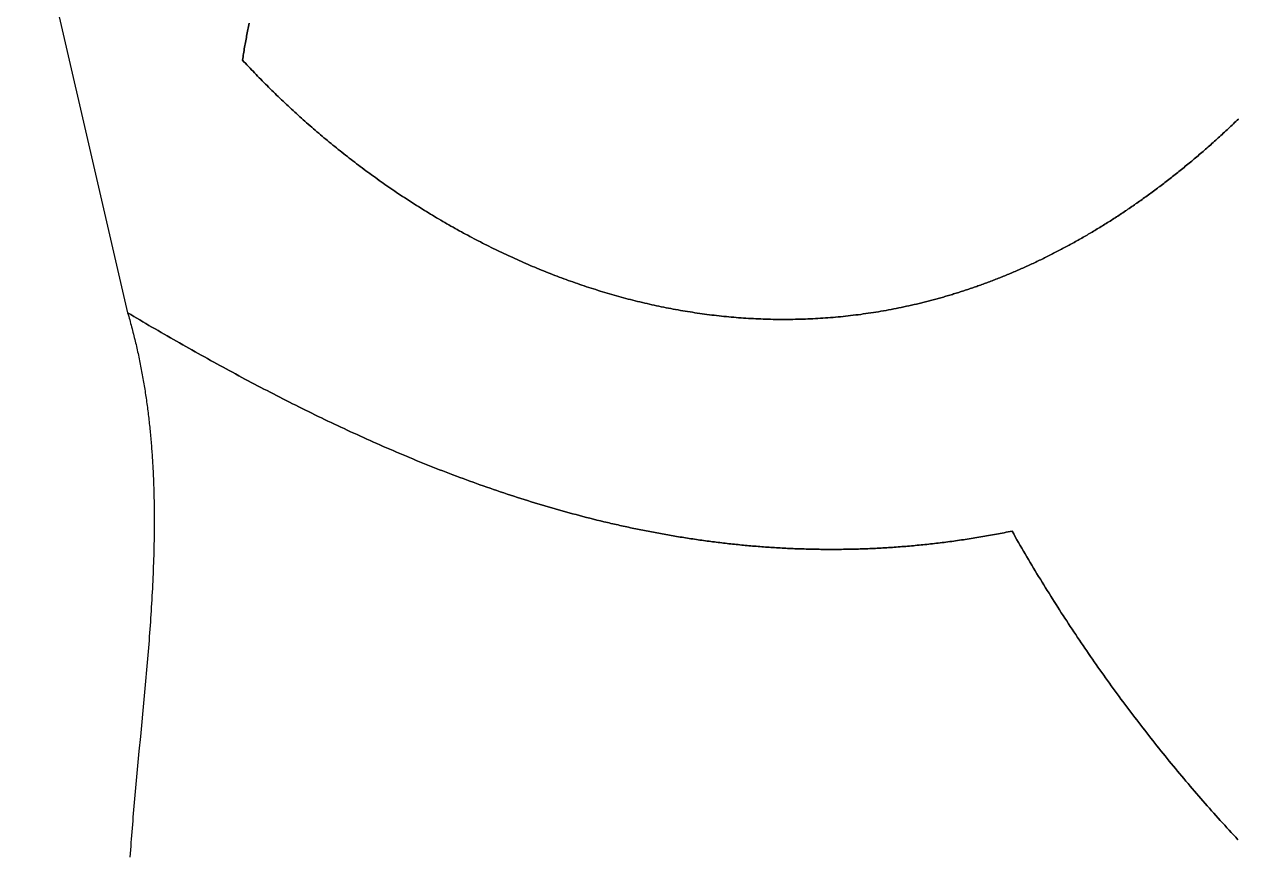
# Model space of a CAD drawing. Header units: millimetres. Extents: x 539514 to 908003, y -69769 to 203909.
# Drawn here: x 618784 to 649579, y -26686 to -5642 of the extents above; entities that cross this region are included whole.
import ezdxf

# ---------------------------------------------------------------- set-up
doc = ezdxf.new("R2010")
doc.units = ezdxf.units.MM
doc.layers.add('CLOSED_AREAS', color=7, linetype='Continuous')

msp = doc.modelspace()

# ---------------------------------------------------------------- linework, layer by layer
at = {"layer": 'CLOSED_AREAS'}
for points in [[(618784.122, -1595.283), (621407.482, -12963.175), (621484.415, -13008.586), (621561.424, -13053.951), (621638.51, -13099.268), (621715.673, -13144.535), (621792.912, -13189.752), (621870.228, -13234.915), (621947.62, -13280.025), (622025.09, -13325.078), (622102.637, -13370.073), (622180.261, -13415.009), (622257.962, -13459.884), (622335.74, -13504.697), (622413.596, -13549.445), (622491.53, -13594.126), (622569.541, -13638.741), (622647.63, -13683.286), (622725.796, -13727.759), (622804.041, -13772.161), (622882.363, -13816.488), (622960.764, -13860.739), (623039.242, -13904.912), (623117.799, -13949.006), (623196.435, -13993.019), (623275.148, -14036.95), (623353.941, -14080.796), (623432.812, -14124.556), (623511.761, -14168.229), (623590.79, -14211.813), (623669.897, -14255.305), (623749.083, -14298.705), (623828.349, -14342.011), (623907.693, -14385.221), (623987.117, -14428.334), (624066.621, -14471.347), (624146.203, -14514.26), (624225.866, -14557.07), (624305.608, -14599.775), (624385.429, -14642.375), (624465.331, -14684.868), (624545.312, -14727.251), (624625.374, -14769.524), (624705.515, -14811.684), (624785.737, -14853.731), (624866.039, -14895.661), (624946.421, -14937.474), (625026.884, -14979.168), (625107.428, -15020.741), (625188.052, -15062.192), (625268.757, -15103.518), (625349.543, -15144.72), (625430.409, -15185.793), (625511.357, -15226.738), (625592.386, -15267.552), (625673.496, -15308.233), (625754.687, -15348.781), (625835.96, -15389.193), (625917.314, -15429.468), (625998.75, -15469.604), (626080.268, -15509.599), (626161.867, -15549.452), (626243.548, -15589.16), (626325.311, -15628.724), (626407.157, -15668.14), (626489.084, -15707.407), (626571.093, -15746.523), (626653.185, -15785.488), (626735.36, -15824.298), (626817.616, -15862.953), (626899.956, -15901.451), (626982.378, -15939.79), (627064.883, -15977.968), (627147.471, -16015.984), (627230.141, -16053.836), (627312.895, -16091.523), (627395.732, -16129.043), (627478.652, -16166.394), (627561.656, -16203.574), (627644.743, -16240.583), (627727.913, -16277.417), (627811.168, -16314.076), (627894.505, -16350.558), (627977.927, -16386.861), (628061.433, -16422.984), (628145.022, -16458.925), (628228.696, -16494.682), (628312.454, -16530.254), (628396.296, -16565.638), (628480.222, -16600.834), (628564.233, -16635.84), (628648.329, -16670.653), (628732.509, -16705.273), (628816.773, -16739.698), (628901.123, -16773.925), (628985.558, -16807.954), (629070.077, -16841.783), (629154.682, -16875.41), (629239.372, -16908.833), (629324.147, -16942.05), (629409.007, -16975.061), (629493.953, -17007.863), (629578.985, -17040.455), (629664.102, -17072.835), (629749.305, -17105.002), (629834.594, -17136.953), (629919.968, -17168.688), (630005.429, -17200.203), (630090.976, -17231.499), (630176.609, -17262.573), (630262.328, -17293.423), (630348.134, -17324.048), (630434.026, -17354.447), (630520.005, -17384.616), (630606.071, -17414.556), (630692.223, -17444.264), (630778.462, -17473.738), (630864.788, -17502.978), (630951.201, -17531.98), (631037.701, -17560.744), (631124.289, -17589.268), (631210.963, -17617.55), (631297.726, -17645.589), (631384.575, -17673.383), (631471.512, -17700.93), (631558.537, -17728.229), (631645.65, -17755.277), (631732.851, -17782.074), (631820.139, -17808.618), (631907.516, -17834.906), (631994.981, -17860.938), (632082.534, -17886.712), (632170.175, -17912.225), (632257.905, -17937.477), (632345.723, -17962.466), (632433.63, -17987.19), (632521.626, -18011.647), (632609.71, -18035.836), (632697.883, -18059.754), (632786.146, -18083.402), (632874.497, -18106.776), (632962.937, -18129.875), (633051.467, -18152.697), (633140.086, -18175.242), (633228.795, -18197.506), (633317.593, -18219.489), (633406.481, -18241.189), (633495.458, -18262.604), (633539.98, -18273.204), (633584.525, -18283.732), (633629.093, -18294.188), (633673.682, -18304.572), (633718.295, -18314.884), (633762.93, -18325.123), (633807.587, -18335.289), (633852.267, -18345.382), (633896.969, -18355.401), (633941.694, -18365.347), (633986.442, -18375.22), (634031.212, -18385.018), (634076.005, -18394.743), (634120.82, -18404.393), (634165.658, -18413.969), (634210.519, -18423.469), (634255.402, -18432.895), (634300.308, -18442.246), (634345.236, -18451.521), (634390.187, -18460.721), (634435.161, -18469.845), (634480.158, -18478.893), (634525.177, -18487.865), (634570.219, -18496.761), (634615.284, -18505.58), (634660.371, -18514.322), (634705.482, -18522.987), (634750.615, -18531.575), (634795.77, -18540.085), (634840.949, -18548.518), (634886.15, -18556.873), (634931.374, -18565.15), (634976.621, -18573.348), (635021.891, -18581.468), (635067.184, -18589.51), (635112.5, -18597.472), (635157.838, -18605.356), (635203.199, -18613.16), (635248.583, -18620.885), (635293.99, -18628.53), (635339.42, -18636.095), (635384.873, -18643.58), (635430.349, -18650.985), (635475.848, -18658.309), (635521.37, -18665.552), (635566.915, -18672.714), (635612.482, -18679.796), (635658.073, -18686.796), (635703.687, -18693.714), (635749.323, -18700.55), (635794.983, -18707.305), (635840.666, -18713.977), (635886.372, -18720.567), (635932.101, -18727.074), (635977.853, -18733.499), (636023.628, -18739.84), (636069.426, -18746.099), (636115.248, -18752.274), (636161.092, -18758.365), (636206.96, -18764.372), (636252.85, -18770.295), (636298.764, -18776.134), (636344.701, -18781.889), (636390.661, -18787.559), (636436.645, -18793.144), (636482.652, -18798.643), (636528.681, -18804.058), (636574.734, -18809.387), (636620.811, -18814.63), (636666.91, -18819.788), (636713.033, -18824.859), (636759.179, -18829.844), (636805.349, -18834.742), (636851.541, -18839.554), (636897.757, -18844.278), (636943.997, -18848.916), (636990.259, -18853.466), (637036.545, -18857.928), (637082.855, -18862.303), (637129.187, -18866.59), (637175.543, -18870.788), (637221.923, -18874.898), (637268.326, -18878.92), (637314.752, -18882.853), (637361.202, -18886.696), (637407.675, -18890.451), (637454.171, -18894.116), (637500.691, -18897.691), (637547.235, -18901.176), (637593.802, -18904.572), (637640.392, -18907.877), (637687.006, -18911.091), (637733.644, -18914.215), (637780.305, -18917.248), (637826.989, -18920.19), (637873.698, -18923.041), (637920.429, -18925.8), (637967.185, -18928.467), (638013.963, -18931.042), (638060.766, -18933.526), (638107.592, -18935.917), (638154.442, -18938.215), (638201.315, -18940.42), (638248.212, -18942.533), (638295.132, -18944.552), (638342.077, -18946.479), (638389.045, -18948.311), (638436.036, -18950.05), (638483.052, -18951.694), (638530.091, -18953.245), (638577.153, -18954.701), (638624.24, -18956.062), (638671.35, -18957.329), (638718.484, -18958.5), (638765.642, -18959.576), (638812.823, -18960.557), (638860.029, -18961.442), (638907.258, -18962.231), (638954.511, -18962.925), (639001.788, -18963.522), (639049.088, -18964.022), (639096.413, -18964.426), (639143.761, -18964.732), (639191.134, -18964.942), (639238.53, -18965.054), (639285.95, -18965.069), (639333.394, -18964.986), (639380.861, -18964.805), (639428.353, -18964.526), (639475.869, -18964.149), (639523.409, -18963.673), (639570.972, -18963.098), (639618.56, -18962.425), (639666.171, -18961.652), (639713.807, -18960.779), (639761.467, -18959.807), (639809.15, -18958.736), (639856.858, -18957.564), (639904.59, -18956.292), (639952.346, -18954.92), (640000.125, -18953.447), (640047.929, -18951.873), (640095.757, -18950.198), (640143.61, -18948.422), (640191.486, -18946.544), (640239.386, -18944.565), (640287.311, -18942.484), (640335.259, -18940.3), (640383.232, -18938.015), (640431.229, -18935.627), (640479.25, -18933.136), (640527.296, -18930.542), (640575.365, -18927.845), (640623.459, -18925.045), (640671.577, -18922.141), (640719.72, -18919.134), (640767.886, -18916.022), (640816.077, -18912.807), (640864.292, -18909.487), (640912.532, -18906.062), (640960.795, -18902.533), (641009.083, -18898.899), (641057.396, -18895.159), (641105.732, -18891.314), (641154.093, -18887.364), (641202.479, -18883.308), (641250.888, -18879.145), (641299.323, -18874.877), (641347.781, -18870.502), (641396.264, -18866.02), (641444.771, -18861.431), (641493.303, -18856.736), (641541.859, -18851.933), (641590.44, -18847.022), (641639.045, -18842.004), (641687.675, -18836.879), (641736.329, -18831.644), (641785.007, -18826.302), (641833.711, -18820.851), (641882.438, -18815.292), (641931.19, -18809.623), (641979.967, -18803.846), (642028.768, -18797.959), (642077.594, -18791.962), (642126.445, -18785.856), (642175.319, -18779.64), (642224.219, -18773.313), (642273.143, -18766.876), (642322.092, -18760.329), (642371.066, -18753.671), (642420.064, -18746.902), (642469.086, -18740.021), (642518.134, -18733.03), (642567.206, -18725.926), (642616.303, -18718.711), (642665.424, -18711.384), (642714.571, -18703.944), (642763.742, -18696.392), (642812.937, -18688.728), (642862.158, -18680.95), (642911.403, -18673.059), (642960.673, -18665.056), (643009.968, -18656.938), (643059.287, -18648.707), (643108.632, -18640.362), (643158.001, -18631.903), (643207.395, -18623.33), (643256.814, -18614.642), (643306.258, -18605.839), (643355.726, -18596.922), (643405.22, -18587.889), (643454.738, -18578.741), (643504.282, -18569.478), (643553.85, -18560.098), (643603.443, -18550.603), (643653.061, -18540.991), (643702.704, -18531.264), (643752.372, -18521.419), (643802.065, -18511.458), (643851.783, -18501.379), (643892.914, -18573.949), (643934.189, -18646.433), (643975.608, -18718.833), (644017.171, -18791.147), (644058.877, -18863.375), (644100.727, -18935.517), (644142.719, -19007.572), (644184.855, -19079.541), (644227.133, -19151.423), (644269.553, -19223.217), (644312.115, -19294.923), (644354.82, -19366.542), (644397.666, -19438.072), (644440.653, -19509.513), (644483.782, -19580.865), (644527.052, -19652.127), (644570.463, -19723.3), (644614.014, -19794.382), (644657.706, -19865.374), (644701.538, -19936.276), (644745.51, -20007.086), (644789.621, -20077.805), (644833.872, -20148.432), (644878.262, -20218.966), (644922.792, -20289.409), (644967.46, -20359.758), (645012.266, -20430.015), (645057.212, -20500.178), (645102.295, -20570.247), (645147.516, -20640.222), (645192.875, -20710.103), (645238.371, -20779.889), (645284.005, -20849.579), (645329.776, -20919.175), (645375.683, -20988.674), (645421.727, -21058.078), (645467.908, -21127.385), (645514.224, -21196.595), (645560.677, -21265.708), (645607.265, -21334.723), (645653.989, -21403.641), (645700.848, -21472.461), (645747.842, -21541.182), (645794.971, -21609.805), (645842.234, -21678.328), (645889.632, -21746.752), (645937.164, -21815.076), (645984.83, -21883.3), (646032.63, -21951.424), (646080.563, -22019.446), (646128.63, -22087.368), (646176.829, -22155.188), (646225.162, -22222.907), (646273.627, -22290.523), (646322.224, -22358.037), (646370.953, -22425.448), (646419.815, -22492.756), (646468.808, -22559.96), (646517.932, -22627.061), (646567.188, -22694.058), (646616.575, -22760.95), (646666.093, -22827.737), (646715.741, -22894.42), (646765.52, -22960.996), (646815.429, -23027.468), (646865.468, -23093.832), (646915.637, -23160.091), (646965.935, -23226.243), (647016.362, -23292.287), (647066.918, -23358.224), (647117.604, -23424.054), (647168.417, -23489.775), (647219.36, -23555.388), (647270.43, -23620.892), (647321.628, -23686.287), (647372.954, -23751.573), (647424.408, -23816.748), (647475.989, -23881.814), (647527.697, -23946.769), (647579.531, -24011.614), (647631.493, -24076.347), (647683.58, -24140.969), (647735.794, -24205.479), (647788.134, -24269.877), (647840.599, -24334.162), (647893.19, -24398.335), (647945.907, -24462.395), (647998.748, -24526.341), (648051.714, -24590.173), (648104.805, -24653.892), (648158.02, -24717.496), (648211.359, -24780.985), (648264.823, -24844.359), (648318.41, -24907.617), (648372.12, -24970.76), (648425.954, -25033.787), (648479.911, -25096.697), (648533.99, -25159.49), (648588.193, -25222.167), (648642.517, -25284.726), (648696.964, -25347.167), (648751.533, -25409.49), (648806.223, -25471.695), (648861.035, -25533.78), (648915.969, -25595.747), (648971.023, -25657.594), (649026.198, -25719.322), (649081.494, -25780.929), (649136.91, -25842.416), (649192.446, -25903.783), (649248.103, -25965.028), (649303.879, -26026.151), (649359.774, -26087.153), (649415.789, -26148.033), (649471.923, -26208.791), (649528.176, -26269.425), (649584.547, -26329.937)], [(649596.586, -8046.175), (649564.661, -8076.862), (649532.727, -8107.444), (649500.785, -8137.921), (649468.835, -8168.293), (649436.877, -8198.56), (649404.911, -8228.723), (649372.937, -8258.781), (649340.955, -8288.735), (649308.965, -8318.585), (649276.967, -8348.331), (649244.962, -8377.972), (649212.949, -8407.51), (649180.928, -8436.944), (649148.899, -8466.274), (649116.863, -8495.5), (649084.819, -8524.623), (649052.768, -8553.642), (649020.709, -8582.559), (648988.643, -8611.371), (648956.57, -8640.081), (648924.49, -8668.688), (648892.402, -8697.192), (648860.307, -8725.594), (648828.205, -8753.892), (648796.096, -8782.088), (648763.98, -8810.182), (648731.857, -8838.173), (648699.727, -8866.062), (648667.591, -8893.849), (648635.447, -8921.534), (648603.297, -8949.117), (648571.14, -8976.598), (648538.977, -9003.977), (648506.807, -9031.255), (648474.63, -9058.431), (648442.447, -9085.506), (648410.257, -9112.48), (648378.062, -9139.352), (648345.859, -9166.124), (648313.651, -9192.794), (648281.436, -9219.364), (648249.216, -9245.833), (648216.989, -9272.201), (648184.756, -9298.469), (648152.517, -9324.636), (648120.272, -9350.703), (648088.022, -9376.67), (648055.765, -9402.536), (648023.503, -9428.303), (647991.235, -9453.97), (647958.961, -9479.537), (647926.682, -9505.004), (647894.397, -9530.372), (647862.106, -9555.64), (647829.811, -9580.809), (647797.509, -9605.879), (647765.203, -9630.849), (647732.891, -9655.721), (647700.573, -9680.493), (647668.251, -9705.167), (647635.924, -9729.742), (647603.591, -9754.219), (647571.253, -9778.597), (647538.911, -9802.876), (647506.563, -9827.057), (647474.21, -9851.14), (647441.853, -9875.125), (647409.491, -9899.012), (647377.124, -9922.801), (647344.753, -9946.493), (647312.377, -9970.087), (647279.996, -9993.583), (647247.611, -10016.982), (647215.221, -10040.283), (647182.827, -10063.487), (647150.429, -10086.594), (647118.026, -10109.604), (647085.619, -10132.517), (647053.208, -10155.334), (647020.793, -10178.053), (646988.373, -10200.677), (646955.95, -10223.203), (646923.523, -10245.633), (646891.091, -10267.967), (646858.656, -10290.205), (646826.217, -10312.347), (646793.774, -10334.393), (646761.328, -10356.343), (646728.877, -10378.197), (646696.424, -10399.956), (646663.966, -10421.619), (646631.505, -10443.187), (646599.041, -10464.659), (646566.573, -10486.036), (646534.102, -10507.318), (646501.628, -10528.505), (646469.15, -10549.598), (646436.669, -10570.595), (646404.185, -10591.498), (646371.698, -10612.306), (646339.208, -10633.02), (646306.715, -10653.64), (646274.219, -10674.165), (646241.72, -10694.596), (646209.219, -10714.933), (646176.714, -10735.176), (646144.207, -10755.325), (646111.697, -10775.381), (646079.185, -10795.343), (646046.67, -10815.212), (646014.152, -10834.987), (645981.632, -10854.669), (645949.11, -10874.257), (645916.585, -10893.753), (645884.058, -10913.156), (645851.529, -10932.466), (645818.998, -10951.683), (645786.464, -10970.807), (645753.928, -10989.839), (645721.391, -11008.779), (645688.851, -11027.626), (645656.309, -11046.381), (645623.766, -11065.044), (645591.221, -11083.615), (645558.674, -11102.094), (645526.125, -11120.481), (645493.575, -11138.776), (645461.022, -11156.98), (645428.469, -11175.093), (645395.914, -11193.114), (645363.357, -11211.044), (645330.799, -11228.883), (645298.24, -11246.63), (645265.68, -11264.287), (645233.118, -11281.853), (645200.555, -11299.328), (645167.991, -11316.713), (645135.425, -11334.007), (645102.859, -11351.211), (645070.292, -11368.324), (645037.724, -11385.347), (645005.155, -11402.281), (644972.585, -11419.124), (644940.015, -11435.877), (644907.443, -11452.541), (644874.871, -11469.115), (644842.299, -11485.599), (644809.726, -11501.994), (644777.152, -11518.3), (644744.578, -11534.516), (644712.004, -11550.643), (644679.429, -11566.682), (644646.854, -11582.631), (644614.279, -11598.491), (644581.703, -11614.263), (644549.128, -11629.947), (644516.552, -11645.541), (644483.976, -11661.048), (644451.401, -11676.466), (644418.825, -11691.796), (644386.25, -11707.038), (644353.674, -11722.192), (644321.099, -11737.258), (644288.524, -11752.237), (644255.95, -11767.127), (644223.376, -11781.931), (644190.803, -11796.647), (644158.23, -11811.275), (644125.657, -11825.817), (644093.085, -11840.271), (644060.514, -11854.638), (644027.944, -11868.919), (643995.374, -11883.112), (643962.805, -11897.219), (643930.237, -11911.24), (643897.67, -11925.174), (643865.104, -11939.021), (643832.539, -11952.783), (643799.975, -11966.458), (643767.412, -11980.047), (643734.85, -11993.551), (643702.29, -12006.968), (643669.731, -12020.3), (643637.173, -12033.546), (643604.617, -12046.707), (643572.062, -12059.782), (643539.508, -12072.772), (643506.956, -12085.677), (643474.406, -12098.497), (643441.858, -12111.232), (643409.311, -12123.882), (643376.766, -12136.447), (643344.222, -12148.928), (643311.681, -12161.324), (643279.142, -12173.635), (643246.604, -12185.863), (643214.069, -12198.006), (643181.535, -12210.065), (643149.004, -12222.04), (643116.475, -12233.931), (643083.949, -12245.739), (643051.424, -12257.462), (643018.902, -12269.102), (642986.382, -12280.659), (642953.865, -12292.132), (642921.35, -12303.522), (642888.838, -12314.829), (642856.329, -12326.053), (642823.822, -12337.194), (642791.318, -12348.252), (642758.816, -12359.227), (642726.318, -12370.12), (642693.822, -12380.93), (642661.329, -12391.658), (642628.84, -12402.304), (642596.353, -12412.867), (642563.869, -12423.349), (642531.389, -12433.748), (642498.912, -12444.065), (642466.438, -12454.301), (642433.967, -12464.455), (642401.5, -12474.528), (642369.036, -12484.519), (642336.575, -12494.429), (642304.118, -12504.257), (642271.665, -12514.004), (642239.215, -12523.671), (642206.769, -12533.256), (642174.327, -12542.761), (642141.888, -12552.185), (642109.453, -12561.528), (642077.022, -12570.791), (642044.596, -12579.974), (642012.173, -12589.076), (641979.754, -12598.098), (641947.339, -12607.04), (641914.928, -12615.902), (641882.522, -12624.685), (641850.12, -12633.387), (641817.722, -12642.01), (641785.328, -12650.554), (641752.939, -12659.018), (641720.554, -12667.402), (641688.174, -12675.708), (641655.799, -12683.934), (641623.428, -12692.082), (641591.061, -12700.15), (641558.7, -12708.14), (641526.343, -12716.051), (641493.991, -12723.884), (641461.644, -12731.638), (641429.302, -12739.314), (641364.633, -12754.43), (641299.984, -12769.235), (641235.356, -12783.729), (641170.749, -12797.912), (641106.164, -12811.785), (641041.601, -12825.35), (640977.061, -12838.607), (640912.544, -12851.558), (640848.049, -12864.202), (640783.579, -12876.54), (640719.133, -12888.574), (640654.711, -12900.305), (640590.315, -12911.733), (640525.944, -12922.859), (640461.599, -12933.684), (640397.28, -12944.209), (640332.988, -12954.435), (640268.723, -12964.362), (640204.485, -12973.992), (640140.276, -12983.324), (640076.095, -12992.361), (640011.943, -13001.103), (639947.82, -13009.551), (639883.727, -13017.705), (639819.664, -13025.567), (639755.631, -13033.138), (639691.63, -13040.417), (639627.66, -13047.407), (639563.721, -13054.107), (639499.815, -13060.52), (639435.942, -13066.645), (639372.101, -13072.483), (639308.294, -13078.036), (639244.521, -13083.304), (639180.783, -13088.288), (639117.079, -13092.989), (639053.41, -13097.408), (638989.777, -13101.545), (638926.18, -13105.402), (638862.619, -13108.979), (638799.096, -13112.277), (638735.609, -13115.298), (638672.161, -13118.041), (638608.75, -13120.508), (638545.378, -13122.699), (638482.045, -13124.616), (638418.751, -13126.259), (638355.497, -13127.63), (638292.284, -13128.728), (638229.111, -13129.556), (638165.979, -13130.113), (638102.889, -13130.4), (638039.841, -13130.419), (637976.835, -13130.17), (637913.872, -13129.655), (637850.952, -13128.873), (637788.075, -13127.826), (637725.243, -13126.515), (637662.455, -13124.94), (637599.712, -13123.103), (637537.015, -13121.004), (637474.363, -13118.644), (637411.757, -13116.024), (637349.198, -13113.145), (637286.686, -13110.007), (637224.222, -13106.612), (637161.805, -13102.96), (637099.437, -13099.053), (637037.117, -13094.89), (636974.846, -13090.474), (636912.625, -13085.804), (636850.454, -13080.882), (636788.333, -13075.709), (636726.263, -13070.284), (636664.245, -13064.61), (636602.278, -13058.687), (636540.363, -13052.516), (636478.5, -13046.097), (636416.691, -13039.433), (636354.935, -13032.522), (636293.232, -13025.367), (636231.584, -13017.968), (636169.991, -13010.326), (636108.452, -13002.442), (636046.969, -12994.317), (635985.542, -12985.951), (635924.171, -12977.346), (635862.857, -12968.502), (635801.6, -12959.42), (635740.401, -12950.101), (635679.259, -12940.546), (635618.176, -12930.755), (635557.152, -12920.73), (635496.187, -12910.472), (635435.282, -12899.981), (635374.437, -12889.257), (635313.652, -12878.303), (635252.929, -12867.119), (635192.267, -12855.705), (635131.666, -12844.063), (635071.128, -12832.193), (635010.653, -12820.096), (634950.24, -12807.774), (634889.891, -12795.226), (634829.606, -12782.454), (634769.385, -12769.459), (634709.229, -12756.242), (634649.138, -12742.802), (634589.113, -12729.142), (634529.154, -12715.262), (634469.261, -12701.163), (634409.436, -12686.845), (634349.677, -12672.31), (634289.986, -12657.559), (634230.363, -12642.592), (634170.809, -12627.41), (634111.324, -12612.014), (634051.908, -12596.405), (633992.562, -12580.584), (633933.287, -12564.551), (633874.082, -12548.308), (633814.948, -12531.855), (633755.885, -12515.193), (633696.895, -12498.323), (633637.977, -12481.246), (633579.132, -12463.962), (633520.359, -12446.474), (633461.661, -12428.78), (633403.036, -12410.883), (633344.487, -12392.783), (633286.011, -12374.481), (633227.612, -12355.978), (633169.288, -12337.274), (633111.04, -12318.371), (633052.869, -12299.27), (632994.774, -12279.97), (632936.758, -12260.474), (632878.819, -12240.782), (632820.958, -12220.894), (632763.176, -12200.812), (632705.473, -12180.537), (632647.85, -12160.069), (632590.307, -12139.409), (632532.844, -12118.558), (632475.461, -12097.517), (632418.161, -12076.287), (632360.941, -12054.868), (632303.804, -12033.262), (632246.749, -12011.469), (632189.778, -11989.491), (632132.889, -11967.327), (632076.085, -11944.98), (632019.364, -11922.449), (631962.728, -11899.735), (631906.178, -11876.84), (631849.712, -11853.765), (631793.333, -11830.509), (631737.04, -11807.075), (631680.833, -11783.462), (631624.714, -11759.672), (631568.682, -11735.706), (631512.739, -11711.564), (631456.883, -11687.248), (631401.117, -11662.757), (631345.44, -11638.094), (631289.852, -11613.258), (631234.355, -11588.251), (631178.948, -11563.073), (631123.632, -11537.726), (631068.408, -11512.21), (631013.275, -11486.527), (630958.234, -11460.676), (630903.286, -11434.659), (630848.432, -11408.476), (630793.67, -11382.13), (630739.003, -11355.619), (630684.43, -11328.946), (630629.951, -11302.111), (630575.568, -11275.114), (630521.281, -11247.958), (630467.089, -11220.642), (630412.994, -11193.168), (630358.996, -11165.536), (630305.095, -11137.747), (630251.292, -11109.802), (630197.587, -11081.702), (630143.98, -11053.448), (630090.472, -11025.04), (630037.064, -10996.48), (629983.756, -10967.768), (629930.548, -10938.906), (629877.44, -10909.893), (629824.434, -10880.731), (629771.529, -10851.421), (629718.726, -10821.963), (629666.026, -10792.359), (629613.428, -10762.61), (629560.934, -10732.715), (629508.543, -10702.676), (629456.256, -10672.494), (629404.073, -10642.17), (629351.996, -10611.705), (629300.024, -10581.098), (629248.157, -10550.353), (629196.397, -10519.468), (629144.743, -10488.445), (629093.197, -10457.285), (629041.757, -10425.988), (628990.426, -10394.556), (628939.203, -10362.99), (628888.088, -10331.29), (628837.083, -10299.456), (628786.187, -10267.491), (628735.401, -10235.395), (628684.726, -10203.168), (628634.161, -10170.811), (628583.708, -10138.326), (628533.366, -10105.714), (628483.136, -10072.974), (628433.019, -10040.108), (628383.015, -10007.117), (628333.124, -9974.001), (628283.347, -9940.762), (628233.684, -9907.401), (628184.135, -9873.917), (628134.702, -9840.312), (628085.384, -9806.588), (628036.182, -9772.744), (627987.097, -9738.782), (627938.128, -9704.702), (627889.276, -9670.505), (627840.541, -9636.193), (627791.925, -9601.765), (627743.427, -9567.223), (627695.048, -9532.569), (627646.789, -9497.801), (627598.648, -9462.922), (627550.628, -9427.933), (627502.729, -9392.833), (627454.951, -9357.624), (627407.293, -9322.308), (627359.758, -9286.883), (627312.345, -9251.353), (627265.054, -9215.717), (627217.887, -9179.976), (627170.843, -9144.131), (627123.923, -9108.183), (627077.127, -9072.133), (627030.456, -9035.981), (626983.91, -8999.729), (626937.49, -8963.378), (626891.196, -8926.927), (626845.028, -8890.379), (626798.987, -8853.733), (626753.074, -8816.992), (626707.288, -8780.155), (626661.63, -8743.223), (626616.101, -8706.198), (626570.701, -8669.08), (626525.43, -8631.87), (626480.289, -8594.568), (626435.278, -8557.177), (626390.398, -8519.696), (626345.649, -8482.127), (626301.031, -8444.47), (626256.546, -8406.726), (626212.193, -8368.896), (626167.972, -8330.981), (626123.885, -8292.981), (626079.931, -8254.899), (626036.112, -8216.733), (625992.427, -8178.486), (625948.876, -8140.158), (625905.461, -8101.75), (625862.182, -8063.263), (625819.039, -8024.698), (625776.033, -7986.055), (625733.163, -7947.335), (625690.431, -7908.54), (625647.837, -7869.67), (625605.381, -7830.725), (625563.064, -7791.708), (625520.886, -7752.618), (625478.847, -7713.457), (625436.949, -7674.225), (625395.19, -7634.923), (625353.573, -7595.553), (625312.097, -7556.114), (625270.762, -7516.608), (625229.57, -7477.036), (625188.52, -7437.398), (625147.613, -7397.696), (625106.849, -7357.929), (625066.229, -7318.1), (625025.753, -7278.209), (624985.422, -7238.256), (624945.236, -7198.243), (624905.195, -7158.171), (624865.301, -7118.039), (624825.552, -7077.85), (624785.95, -7037.604), (624746.496, -6997.302), (624707.188, -6956.945), (624668.029, -6916.533), (624629.019, -6876.067), (624590.157, -6835.549), (624551.444, -6794.979), (624512.881, -6754.358), (624474.468, -6713.687), (624436.206, -6672.967), (624398.095, -6632.198), (624360.135, -6591.381), (624322.326, -6550.518), (624328.657, -6509.789), (624335.09, -6469.064), (624341.625, -6428.341), (624348.263, -6387.622), (624355.003, -6346.906), (624361.845, -6306.193), (624368.789, -6265.485), (624375.834, -6224.78), (624382.981, -6184.079), (624390.229, -6143.382), (624397.579, -6102.69), (624405.029, -6062.002), (624412.581, -6021.319), (624420.233, -5980.64), (624427.986, -5939.967), (624435.839, -5899.298), (624443.793, -5858.635), (624451.846, -5817.978), (624459.999, -5777.326), (624468.253, -5736.68), (624476.605, -5696.039), (624485.058, -5655.405), (624493.609, -5614.777)], [(624493.609, -5614.777), (624485.058, -5655.405), (624476.605, -5696.039), (624468.253, -5736.68), (624459.999, -5777.326), (624451.846, -5817.978), (624443.793, -5858.635), (624435.839, -5899.298), (624427.986, -5939.967), (624420.233, -5980.64), (624412.581, -6021.319), (624405.029, -6062.002), (624397.579, -6102.69), (624390.229, -6143.382), (624382.981, -6184.079), (624375.834, -6224.78), (624368.789, -6265.485), (624361.845, -6306.193), (624355.003, -6346.906), (624348.263, -6387.622), (624341.625, -6428.341), (624335.09, -6469.064), (624328.657, -6509.789), (624322.326, -6550.518), (624360.135, -6591.381), (624398.095, -6632.198), (624436.206, -6672.967), (624474.468, -6713.687), (624512.881, -6754.358), (624551.444, -6794.979), (624590.157, -6835.549), (624629.019, -6876.067), (624668.029, -6916.533), (624707.188, -6956.945), (624746.496, -6997.302), (624785.95, -7037.604), (624825.552, -7077.85), (624865.301, -7118.039), (624905.195, -7158.171), (624945.236, -7198.243), (624985.422, -7238.256), (625025.753, -7278.209), (625066.229, -7318.1), (625106.849, -7357.929), (625147.613, -7397.696), (625188.52, -7437.398), (625229.57, -7477.036), (625270.762, -7516.608), (625312.097, -7556.114), (625353.573, -7595.553), (625395.19, -7634.923), (625436.949, -7674.225), (625478.847, -7713.457), (625520.886, -7752.618), (625563.064, -7791.708), (625605.381, -7830.725), (625647.837, -7869.67), (625690.431, -7908.54), (625733.163, -7947.335), (625776.033, -7986.055), (625819.039, -8024.698), (625862.182, -8063.263), (625905.461, -8101.75), (625948.876, -8140.158), (625992.427, -8178.486), (626036.112, -8216.733), (626079.931, -8254.899), (626123.885, -8292.981), (626167.972, -8330.981), (626212.193, -8368.896), (626256.546, -8406.726), (626301.031, -8444.47), (626345.649, -8482.127), (626390.398, -8519.696), (626435.278, -8557.177), (626480.289, -8594.568), (626525.43, -8631.87), (626570.701, -8669.08), (626616.101, -8706.198), (626661.63, -8743.223), (626707.288, -8780.155), (626753.074, -8816.992), (626798.987, -8853.733), (626845.028, -8890.379), (626891.196, -8926.927), (626937.49, -8963.378), (626983.91, -8999.729), (627030.456, -9035.981), (627077.127, -9072.133), (627123.923, -9108.183), (627170.843, -9144.131), (627217.887, -9179.976), (627265.054, -9215.717), (627312.345, -9251.353), (627359.758, -9286.883), (627407.293, -9322.308), (627454.951, -9357.624), (627502.729, -9392.833), (627550.628, -9427.933), (627598.648, -9462.922), (627646.789, -9497.801), (627695.048, -9532.569), (627743.427, -9567.223), (627791.925, -9601.765), (627840.541, -9636.193), (627889.276, -9670.505), (627938.128, -9704.702), (627987.097, -9738.782), (628036.182, -9772.744), (628085.384, -9806.588), (628134.702, -9840.312), (628184.135, -9873.917), (628233.684, -9907.401), (628283.347, -9940.762), (628333.124, -9974.001), (628383.015, -10007.117), (628433.019, -10040.108), (628483.136, -10072.974), (628533.366, -10105.714), (628583.708, -10138.326), (628634.161, -10170.811), (628684.726, -10203.168), (628735.401, -10235.395), (628786.187, -10267.491), (628837.083, -10299.456), (628888.088, -10331.29), (628939.203, -10362.99), (628990.426, -10394.556), (629041.757, -10425.988), (629093.197, -10457.285), (629144.743, -10488.445), (629196.397, -10519.468), (629248.157, -10550.353), (629300.024, -10581.098), (629351.996, -10611.705), (629404.073, -10642.17), (629456.256, -10672.494), (629508.543, -10702.676), (629560.934, -10732.715), (629613.428, -10762.61), (629666.026, -10792.359), (629718.726, -10821.963), (629771.529, -10851.421), (629824.434, -10880.731), (629877.44, -10909.893), (629930.548, -10938.906), (629983.756, -10967.768), (630037.064, -10996.48), (630090.472, -11025.04), (630143.98, -11053.448), (630197.587, -11081.702), (630251.292, -11109.802), (630305.095, -11137.747), (630358.996, -11165.536), (630412.994, -11193.168), (630467.089, -11220.642), (630521.281, -11247.958), (630575.568, -11275.114), (630629.951, -11302.111), (630684.43, -11328.946), (630739.003, -11355.619), (630793.67, -11382.13), (630848.432, -11408.476), (630903.286, -11434.659), (630958.234, -11460.676), (631013.275, -11486.527), (631068.408, -11512.21), (631123.632, -11537.726), (631178.948, -11563.073), (631234.355, -11588.251), (631289.852, -11613.258), (631345.44, -11638.094), (631401.117, -11662.757), (631456.883, -11687.248), (631512.739, -11711.564), (631568.682, -11735.706), (631624.714, -11759.672), (631680.833, -11783.462), (631737.04, -11807.075), (631793.333, -11830.509), (631849.712, -11853.765), (631906.178, -11876.84), (631962.728, -11899.735), (632019.364, -11922.449), (632076.085, -11944.98), (632132.889, -11967.327), (632189.778, -11989.491), (632246.749, -12011.469), (632303.804, -12033.262), (632360.941, -12054.868), (632418.161, -12076.287), (632475.461, -12097.517), (632532.844, -12118.558), (632590.307, -12139.409), (632647.85, -12160.069), (632705.473, -12180.537), (632763.176, -12200.812), (632820.958, -12220.894), (632878.819, -12240.782), (632936.758, -12260.474), (632994.774, -12279.97), (633052.869, -12299.27), (633111.04, -12318.371), (633169.288, -12337.274), (633227.612, -12355.978), (633286.011, -12374.481), (633344.487, -12392.783), (633403.036, -12410.883), (633461.661, -12428.78), (633520.359, -12446.474), (633579.132, -12463.962), (633637.977, -12481.246), (633696.895, -12498.323), (633755.885, -12515.193), (633814.948, -12531.855), (633874.082, -12548.308), (633933.287, -12564.551), (633992.562, -12580.584), (634051.908, -12596.405), (634111.324, -12612.014), (634170.809, -12627.41), (634230.363, -12642.592), (634289.986, -12657.559), (634349.677, -12672.31), (634409.436, -12686.845), (634469.261, -12701.163), (634529.154, -12715.262), (634589.113, -12729.142), (634649.138, -12742.802), (634709.229, -12756.242), (634769.385, -12769.459), (634829.606, -12782.454), (634889.891, -12795.226), (634950.24, -12807.774), (635010.653, -12820.096), (635071.128, -12832.193), (635131.666, -12844.063), (635192.267, -12855.705), (635252.929, -12867.119), (635313.652, -12878.303), (635374.437, -12889.257), (635435.282, -12899.981), (635496.187, -12910.472), (635557.152, -12920.73), (635618.176, -12930.755), (635679.259, -12940.546), (635740.401, -12950.101), (635801.6, -12959.42), (635862.857, -12968.502), (635924.171, -12977.346), (635985.542, -12985.951), (636046.969, -12994.317), (636108.452, -13002.442), (636169.991, -13010.326), (636231.584, -13017.968), (636293.232, -13025.367), (636354.935, -13032.522), (636416.691, -13039.433), (636478.5, -13046.097), (636540.363, -13052.516), (636602.278, -13058.687), (636664.245, -13064.61), (636726.263, -13070.284), (636788.333, -13075.709), (636850.454, -13080.882), (636912.625, -13085.804), (636974.846, -13090.474), (637037.117, -13094.89), (637099.437, -13099.053), (637161.805, -13102.96), (637224.222, -13106.612), (637286.686, -13110.007), (637349.198, -13113.145), (637411.757, -13116.024), (637474.363, -13118.644), (637537.015, -13121.004), (637599.712, -13123.103), (637662.455, -13124.94), (637725.243, -13126.515), (637788.075, -13127.826), (637850.952, -13128.873), (637913.872, -13129.655), (637976.835, -13130.17), (638039.841, -13130.419), (638102.889, -13130.4), (638165.979, -13130.113), (638229.111, -13129.556), (638292.284, -13128.728), (638355.497, -13127.63), (638418.751, -13126.259), (638482.045, -13124.616), (638545.378, -13122.699), (638608.75, -13120.508), (638672.161, -13118.041), (638735.609, -13115.298), (638799.096, -13112.277), (638862.619, -13108.979), (638926.18, -13105.402), (638989.777, -13101.545), (639053.41, -13097.408), (639117.079, -13092.989), (639180.783, -13088.288), (639244.521, -13083.304), (639308.294, -13078.036), (639372.101, -13072.483), (639435.942, -13066.645), (639499.815, -13060.52), (639563.721, -13054.107), (639627.66, -13047.407), (639691.63, -13040.417), (639755.631, -13033.138), (639819.664, -13025.567), (639883.727, -13017.705), (639947.82, -13009.551), (640011.943, -13001.103), (640076.095, -12992.361), (640140.276, -12983.324), (640204.485, -12973.992), (640268.723, -12964.362), (640332.988, -12954.435), (640397.28, -12944.209), (640461.599, -12933.684), (640525.944, -12922.859), (640590.315, -12911.733), (640654.711, -12900.305), (640719.133, -12888.574), (640783.579, -12876.54), (640848.049, -12864.202), (640912.544, -12851.558), (640977.061, -12838.607), (641041.601, -12825.35), (641106.164, -12811.785), (641170.749, -12797.912), (641235.356, -12783.729), (641299.984, -12769.235), (641364.633, -12754.43), (641429.302, -12739.314), (641461.644, -12731.638), (641493.991, -12723.884), (641526.343, -12716.051), (641558.7, -12708.14), (641591.061, -12700.15), (641623.428, -12692.082), (641655.799, -12683.934), (641688.174, -12675.708), (641720.554, -12667.402), (641752.939, -12659.018), (641785.328, -12650.554), (641817.722, -12642.01), (641850.12, -12633.387), (641882.522, -12624.685), (641914.928, -12615.902), (641947.339, -12607.04), (641979.754, -12598.098), (642012.173, -12589.076), (642044.596, -12579.974), (642077.022, -12570.791), (642109.453, -12561.528), (642141.888, -12552.185), (642174.327, -12542.761), (642206.769, -12533.256), (642239.215, -12523.671), (642271.665, -12514.004), (642304.118, -12504.257), (642336.575, -12494.429), (642369.036, -12484.519), (642401.5, -12474.528), (642433.967, -12464.455), (642466.438, -12454.301), (642498.912, -12444.065), (642531.389, -12433.748), (642563.869, -12423.349), (642596.353, -12412.867), (642628.84, -12402.304), (642661.329, -12391.658), (642693.822, -12380.93), (642726.318, -12370.12), (642758.816, -12359.227), (642791.318, -12348.252), (642823.822, -12337.194), (642856.329, -12326.053), (642888.838, -12314.829), (642921.35, -12303.522), (642953.865, -12292.132), (642986.382, -12280.659), (643018.902, -12269.102), (643051.424, -12257.462), (643083.949, -12245.739), (643116.475, -12233.931), (643149.004, -12222.04), (643181.535, -12210.065), (643214.069, -12198.006), (643246.604, -12185.863), (643279.142, -12173.635), (643311.681, -12161.324), (643344.222, -12148.928), (643376.766, -12136.447), (643409.311, -12123.882), (643441.858, -12111.232), (643474.406, -12098.497), (643506.956, -12085.677), (643539.508, -12072.772), (643572.062, -12059.782), (643604.617, -12046.707), (643637.173, -12033.546), (643669.731, -12020.3), (643702.29, -12006.968), (643734.85, -11993.551), (643767.412, -11980.047), (643799.975, -11966.458), (643832.539, -11952.783), (643865.104, -11939.021), (643897.67, -11925.174), (643930.237, -11911.24), (643962.805, -11897.219), (643995.374, -11883.112), (644027.944, -11868.919), (644060.514, -11854.638), (644093.085, -11840.271), (644125.657, -11825.817), (644158.23, -11811.275), (644190.803, -11796.647), (644223.376, -11781.931), (644255.95, -11767.127), (644288.524, -11752.237), (644321.099, -11737.258), (644353.674, -11722.192), (644386.25, -11707.038), (644418.825, -11691.796), (644451.401, -11676.466), (644483.976, -11661.048), (644516.552, -11645.541), (644549.128, -11629.947), (644581.703, -11614.263), (644614.279, -11598.491), (644646.854, -11582.631), (644679.429, -11566.682), (644712.004, -11550.643), (644744.578, -11534.516), (644777.152, -11518.3), (644809.726, -11501.994), (644842.299, -11485.599), (644874.871, -11469.115), (644907.443, -11452.541), (644940.015, -11435.877), (644972.585, -11419.124), (645005.155, -11402.281), (645037.724, -11385.347), (645070.292, -11368.324), (645102.859, -11351.211), (645135.425, -11334.007), (645167.991, -11316.713), (645200.555, -11299.328), (645233.118, -11281.853), (645265.68, -11264.287), (645298.24, -11246.63), (645330.799, -11228.883), (645363.357, -11211.044), (645395.914, -11193.114), (645428.469, -11175.093), (645461.022, -11156.98), (645493.575, -11138.776), (645526.125, -11120.481), (645558.674, -11102.094), (645591.221, -11083.615), (645623.766, -11065.044), (645656.309, -11046.381), (645688.851, -11027.626), (645721.391, -11008.779), (645753.928, -10989.839), (645786.464, -10970.807), (645818.998, -10951.683), (645851.529, -10932.466), (645884.058, -10913.156), (645916.585, -10893.753), (645949.11, -10874.257), (645981.632, -10854.669), (646014.152, -10834.987), (646046.67, -10815.212), (646079.185, -10795.343), (646111.697, -10775.381), (646144.207, -10755.325), (646176.714, -10735.176), (646209.219, -10714.933), (646241.72, -10694.596), (646274.219, -10674.165), (646306.715, -10653.64), (646339.208, -10633.02), (646371.698, -10612.306), (646404.185, -10591.498), (646436.669, -10570.595), (646469.15, -10549.598), (646501.628, -10528.505), (646534.102, -10507.318), (646566.573, -10486.036), (646599.041, -10464.659), (646631.505, -10443.187), (646663.966, -10421.619), (646696.424, -10399.956), (646728.877, -10378.197), (646761.328, -10356.343), (646793.774, -10334.393), (646826.217, -10312.347), (646858.656, -10290.205), (646891.091, -10267.967), (646923.523, -10245.633), (646955.95, -10223.203), (646988.373, -10200.677), (647020.793, -10178.053), (647053.208, -10155.334), (647085.619, -10132.517), (647118.026, -10109.604), (647150.429, -10086.594), (647182.827, -10063.487), (647215.221, -10040.283), (647247.611, -10016.982), (647279.996, -9993.583), (647312.377, -9970.087), (647344.753, -9946.493), (647377.124, -9922.801), (647409.491, -9899.012), (647441.853, -9875.125), (647474.21, -9851.14), (647506.563, -9827.057), (647538.911, -9802.876), (647571.253, -9778.597), (647603.591, -9754.219), (647635.924, -9729.742), (647668.251, -9705.167), (647700.573, -9680.493), (647732.891, -9655.721), (647765.203, -9630.849), (647797.509, -9605.879), (647829.811, -9580.809), (647862.106, -9555.64), (647894.397, -9530.372), (647926.682, -9505.004), (647958.961, -9479.537), (647991.235, -9453.97), (648023.503, -9428.303), (648055.765, -9402.536), (648088.022, -9376.67), (648120.272, -9350.703), (648152.517, -9324.636), (648184.756, -9298.469), (648216.989, -9272.201), (648249.216, -9245.833), (648281.436, -9219.364), (648313.651, -9192.794), (648345.859, -9166.124), (648378.062, -9139.352), (648410.257, -9112.48), (648442.447, -9085.506), (648474.63, -9058.431), (648506.807, -9031.255), (648538.977, -9003.977), (648571.14, -8976.598), (648603.297, -8949.117), (648635.447, -8921.534), (648667.591, -8893.849), (648699.727, -8866.062), (648731.857, -8838.173), (648763.98, -8810.182), (648796.096, -8782.088), (648828.205, -8753.892), (648860.307, -8725.594), (648892.402, -8697.192), (648924.49, -8668.688), (648956.57, -8640.081), (648988.643, -8611.371), (649020.709, -8582.559), (649052.768, -8553.642), (649084.819, -8524.623), (649116.863, -8495.5), (649148.899, -8466.274), (649180.928, -8436.944), (649212.949, -8407.51), (649244.962, -8377.972), (649276.967, -8348.331), (649308.965, -8318.585), (649340.955, -8288.735), (649372.937, -8258.781), (649404.911, -8228.723), (649436.877, -8198.56), (649468.835, -8168.293), (649500.785, -8137.921), (649532.727, -8107.444), (649564.661, -8076.862), (649596.586, -8046.175)], [(649584.547, -26329.937), (649528.176, -26269.425), (649471.923, -26208.791), (649415.789, -26148.033), (649359.774, -26087.153), (649303.879, -26026.151), (649248.103, -25965.028), (649192.446, -25903.783), (649136.91, -25842.416), (649081.494, -25780.929), (649026.198, -25719.322), (648971.023, -25657.594), (648915.969, -25595.747), (648861.035, -25533.78), (648806.223, -25471.695), (648751.533, -25409.49), (648696.964, -25347.167), (648642.517, -25284.726), (648588.193, -25222.167), (648533.99, -25159.49), (648479.911, -25096.697), (648425.954, -25033.787), (648372.12, -24970.76), (648318.41, -24907.617), (648264.823, -24844.359), (648211.359, -24780.985), (648158.02, -24717.496), (648104.805, -24653.892), (648051.714, -24590.173), (647998.748, -24526.341), (647945.907, -24462.395), (647893.19, -24398.335), (647840.599, -24334.162), (647788.134, -24269.877), (647735.794, -24205.479), (647683.58, -24140.969), (647631.493, -24076.347), (647579.531, -24011.614), (647527.697, -23946.769), (647475.989, -23881.814), (647424.408, -23816.748), (647372.954, -23751.573), (647321.628, -23686.287), (647270.43, -23620.892), (647219.36, -23555.388), (647168.417, -23489.775), (647117.604, -23424.054), (647066.918, -23358.224), (647016.362, -23292.287), (646965.935, -23226.243), (646915.637, -23160.091), (646865.468, -23093.832), (646815.429, -23027.468), (646765.52, -22960.996), (646715.741, -22894.42), (646666.093, -22827.737), (646616.575, -22760.95), (646567.188, -22694.058), (646517.932, -22627.061), (646468.808, -22559.96), (646419.815, -22492.756), (646370.953, -22425.448), (646322.224, -22358.037), (646273.627, -22290.523), (646225.162, -22222.907), (646176.829, -22155.188), (646128.63, -22087.368), (646080.563, -22019.446), (646032.63, -21951.424), (645984.83, -21883.3), (645937.164, -21815.076), (645889.632, -21746.752), (645842.234, -21678.328), (645794.971, -21609.805), (645747.842, -21541.182), (645700.848, -21472.461), (645653.989, -21403.641), (645607.265, -21334.723), (645560.677, -21265.708), (645514.224, -21196.595), (645467.908, -21127.385), (645421.727, -21058.078), (645375.683, -20988.674), (645329.776, -20919.175), (645284.005, -20849.579), (645238.371, -20779.889), (645192.875, -20710.103), (645147.516, -20640.222), (645102.295, -20570.247), (645057.212, -20500.178), (645012.266, -20430.015), (644967.46, -20359.758), (644922.792, -20289.409), (644878.262, -20218.966), (644833.872, -20148.432), (644789.621, -20077.805), (644745.51, -20007.086), (644701.538, -19936.276), (644657.706, -19865.374), (644614.014, -19794.382), (644570.463, -19723.3), (644527.052, -19652.127), (644483.782, -19580.865), (644440.653, -19509.513), (644397.666, -19438.072), (644354.82, -19366.542), (644312.115, -19294.923), (644269.553, -19223.217), (644227.133, -19151.423), (644184.855, -19079.541), (644142.719, -19007.572), (644100.727, -18935.517), (644058.877, -18863.375), (644017.171, -18791.147), (643975.608, -18718.833), (643934.189, -18646.433), (643892.914, -18573.949), (643851.783, -18501.379), (643802.065, -18511.458), (643752.372, -18521.419), (643702.704, -18531.264), (643653.061, -18540.991), (643603.443, -18550.603), (643553.85, -18560.098), (643504.282, -18569.478), (643454.738, -18578.741), (643405.22, -18587.889), (643355.726, -18596.922), (643306.258, -18605.839), (643256.814, -18614.642), (643207.395, -18623.33), (643158.001, -18631.903), (643108.632, -18640.362), (643059.287, -18648.707), (643009.968, -18656.938), (642960.673, -18665.056), (642911.403, -18673.059), (642862.158, -18680.95), (642812.937, -18688.728), (642763.742, -18696.392), (642714.571, -18703.944), (642665.424, -18711.384), (642616.303, -18718.711), (642567.206, -18725.926), (642518.134, -18733.03), (642469.086, -18740.021), (642420.064, -18746.902), (642371.066, -18753.671), (642322.092, -18760.329), (642273.143, -18766.876), (642224.219, -18773.313), (642175.319, -18779.64), (642126.445, -18785.856), (642077.594, -18791.962), (642028.768, -18797.959), (641979.967, -18803.846), (641931.19, -18809.623), (641882.438, -18815.292), (641833.711, -18820.851), (641785.007, -18826.302), (641736.329, -18831.644), (641687.675, -18836.879), (641639.045, -18842.004), (641590.44, -18847.022), (641541.859, -18851.933), (641493.303, -18856.736), (641444.771, -18861.431), (641396.264, -18866.02), (641347.781, -18870.502), (641299.323, -18874.877), (641250.888, -18879.145), (641202.479, -18883.308), (641154.093, -18887.364), (641105.732, -18891.314), (641057.396, -18895.159), (641009.083, -18898.899), (640960.795, -18902.533), (640912.532, -18906.062), (640864.292, -18909.487), (640816.077, -18912.807), (640767.886, -18916.022), (640719.72, -18919.134), (640671.577, -18922.141), (640623.459, -18925.045), (640575.365, -18927.845), (640527.296, -18930.542), (640479.25, -18933.136), (640431.229, -18935.627), (640383.232, -18938.015), (640335.259, -18940.3), (640287.311, -18942.484), (640239.386, -18944.565), (640191.486, -18946.544), (640143.61, -18948.422), (640095.757, -18950.198), (640047.929, -18951.873), (640000.125, -18953.447), (639952.346, -18954.92), (639904.59, -18956.292), (639856.858, -18957.564), (639809.15, -18958.736), (639761.467, -18959.807), (639713.807, -18960.779), (639666.171, -18961.652), (639618.56, -18962.425), (639570.972, -18963.098), (639523.409, -18963.673), (639475.869, -18964.149), (639428.353, -18964.526), (639380.861, -18964.805), (639333.394, -18964.986), (639285.95, -18965.069), (639238.53, -18965.054), (639191.134, -18964.942), (639143.761, -18964.732), (639096.413, -18964.426), (639049.088, -18964.022), (639001.788, -18963.522), (638954.511, -18962.925), (638907.258, -18962.231), (638860.029, -18961.442), (638812.823, -18960.557), (638765.642, -18959.576), (638718.484, -18958.5), (638671.35, -18957.329), (638624.24, -18956.062), (638577.153, -18954.701), (638530.091, -18953.245), (638483.052, -18951.694), (638436.036, -18950.05), (638389.045, -18948.311), (638342.077, -18946.479), (638295.132, -18944.552), (638248.212, -18942.533), (638201.315, -18940.42), (638154.442, -18938.215), (638107.592, -18935.917), (638060.766, -18933.526), (638013.963, -18931.042), (637967.185, -18928.467), (637920.429, -18925.8), (637873.698, -18923.041), (637826.989, -18920.19), (637780.305, -18917.248), (637733.644, -18914.215), (637687.006, -18911.091), (637640.392, -18907.877), (637593.802, -18904.572), (637547.235, -18901.176), (637500.691, -18897.691), (637454.171, -18894.116), (637407.675, -18890.451), (637361.202, -18886.696), (637314.752, -18882.853), (637268.326, -18878.92), (637221.923, -18874.898), (637175.543, -18870.788), (637129.187, -18866.59), (637082.855, -18862.303), (637036.545, -18857.928), (636990.259, -18853.466), (636943.997, -18848.916), (636897.757, -18844.278), (636851.541, -18839.554), (636805.349, -18834.742), (636759.179, -18829.844), (636713.033, -18824.859), (636666.91, -18819.788), (636620.811, -18814.63), (636574.734, -18809.387), (636528.681, -18804.058), (636482.652, -18798.643), (636436.645, -18793.144), (636390.661, -18787.559), (636344.701, -18781.889), (636298.764, -18776.134), (636252.85, -18770.295), (636206.96, -18764.372), (636161.092, -18758.365), (636115.248, -18752.274), (636069.426, -18746.099), (636023.628, -18739.84), (635977.853, -18733.499), (635932.101, -18727.074), (635886.372, -18720.567), (635840.666, -18713.977), (635794.983, -18707.305), (635749.323, -18700.55), (635703.687, -18693.714), (635658.073, -18686.796), (635612.482, -18679.796), (635566.915, -18672.714), (635521.37, -18665.552), (635475.848, -18658.309), (635430.349, -18650.985), (635384.873, -18643.58), (635339.42, -18636.095), (635293.99, -18628.53), (635248.583, -18620.885), (635203.199, -18613.16), (635157.838, -18605.356), (635112.5, -18597.472), (635067.184, -18589.51), (635021.891, -18581.468), (634976.621, -18573.348), (634931.374, -18565.15), (634886.15, -18556.873), (634840.949, -18548.518), (634795.77, -18540.085), (634750.615, -18531.575), (634705.482, -18522.987), (634660.371, -18514.322), (634615.284, -18505.58), (634570.219, -18496.761), (634525.177, -18487.865), (634480.158, -18478.893), (634435.161, -18469.845), (634390.187, -18460.721), (634345.236, -18451.521), (634300.308, -18442.246), (634255.402, -18432.895), (634210.519, -18423.469), (634165.658, -18413.969), (634120.82, -18404.393), (634076.005, -18394.743), (634031.212, -18385.018), (633986.442, -18375.22), (633941.694, -18365.347), (633896.969, -18355.401), (633852.267, -18345.382), (633807.587, -18335.289), (633762.93, -18325.123), (633718.295, -18314.884), (633673.682, -18304.572), (633629.093, -18294.188), (633584.525, -18283.732), (633539.98, -18273.204), (633495.458, -18262.604), (633406.481, -18241.189), (633317.593, -18219.489), (633228.795, -18197.506), (633140.086, -18175.242), (633051.467, -18152.697), (632962.937, -18129.875), (632874.497, -18106.776), (632786.146, -18083.402), (632697.883, -18059.754), (632609.71, -18035.836), (632521.626, -18011.647), (632433.63, -17987.19), (632345.723, -17962.466), (632257.905, -17937.477), (632170.175, -17912.225), (632082.534, -17886.712), (631994.981, -17860.938), (631907.516, -17834.906), (631820.139, -17808.618), (631732.851, -17782.074), (631645.65, -17755.277), (631558.537, -17728.229), (631471.512, -17700.93), (631384.575, -17673.383), (631297.726, -17645.589), (631210.963, -17617.55), (631124.289, -17589.268), (631037.701, -17560.744), (630951.201, -17531.98), (630864.788, -17502.978), (630778.462, -17473.738), (630692.223, -17444.264), (630606.071, -17414.556), (630520.005, -17384.616), (630434.026, -17354.447), (630348.134, -17324.048), (630262.328, -17293.423), (630176.609, -17262.573), (630090.976, -17231.499), (630005.429, -17200.203), (629919.968, -17168.688), (629834.594, -17136.953), (629749.305, -17105.002), (629664.102, -17072.835), (629578.985, -17040.455), (629493.953, -17007.863), (629409.007, -16975.061), (629324.147, -16942.05), (629239.372, -16908.833), (629154.682, -16875.41), (629070.077, -16841.783), (628985.558, -16807.954), (628901.123, -16773.925), (628816.773, -16739.698), (628732.509, -16705.273), (628648.329, -16670.653), (628564.233, -16635.84), (628480.222, -16600.834), (628396.296, -16565.638), (628312.454, -16530.254), (628228.696, -16494.682), (628145.022, -16458.925), (628061.433, -16422.984), (627977.927, -16386.861), (627894.505, -16350.558), (627811.168, -16314.076), (627727.913, -16277.417), (627644.743, -16240.583), (627561.656, -16203.574), (627478.652, -16166.394), (627395.732, -16129.043), (627312.895, -16091.523), (627230.141, -16053.836), (627147.471, -16015.984), (627064.883, -15977.968), (626982.378, -15939.79), (626899.956, -15901.451), (626817.616, -15862.953), (626735.36, -15824.298), (626653.185, -15785.488), (626571.093, -15746.523), (626489.084, -15707.407), (626407.157, -15668.14), (626325.311, -15628.724), (626243.548, -15589.16), (626161.867, -15549.452), (626080.268, -15509.599), (625998.75, -15469.604), (625917.314, -15429.468), (625835.96, -15389.193), (625754.687, -15348.781), (625673.496, -15308.233), (625592.386, -15267.552), (625511.357, -15226.738), (625430.409, -15185.793), (625349.543, -15144.72), (625268.757, -15103.518), (625188.052, -15062.192), (625107.428, -15020.741), (625026.884, -14979.168), (624946.421, -14937.474), (624866.039, -14895.661), (624785.737, -14853.731), (624705.515, -14811.684), (624625.374, -14769.524), (624545.312, -14727.251), (624465.331, -14684.868), (624385.429, -14642.375), (624305.608, -14599.775), (624225.866, -14557.07), (624146.203, -14514.26), (624066.621, -14471.347), (623987.117, -14428.334), (623907.693, -14385.221), (623828.349, -14342.011), (623749.083, -14298.705), (623669.897, -14255.305), (623590.79, -14211.813), (623511.761, -14168.229), (623432.812, -14124.556), (623353.941, -14080.796), (623275.148, -14036.95), (623196.435, -13993.019), (623117.799, -13949.006), (623039.242, -13904.912), (622960.764, -13860.739), (622882.363, -13816.488), (622804.041, -13772.161), (622725.796, -13727.759), (622647.63, -13683.286), (622569.541, -13638.741), (622491.53, -13594.126), (622413.596, -13549.445), (622335.74, -13504.697), (622257.962, -13459.884), (622180.261, -13415.009), (622102.637, -13370.073), (622025.09, -13325.078), (621947.62, -13280.025), (621870.228, -13234.915), (621792.912, -13189.752), (621715.673, -13144.535), (621638.51, -13099.268), (621561.424, -13053.951), (621484.415, -13008.586), (621407.482, -12963.175), (621420.568, -13007.805), (621433.502, -13052.46), (621446.286, -13097.14), (621458.92, -13141.846), (621471.404, -13186.577), (621483.739, -13231.333), (621495.926, -13276.115), (621507.966, -13320.92), (621519.859, -13365.751), (621531.605, -13410.606), (621543.206, -13455.485), (621554.663, -13500.388), (621565.975, -13545.316), (621577.143, -13590.267), (621588.169, -13635.243), (621599.052, -13680.241), (621609.794, -13725.264), (621620.395, -13770.309), (621630.855, -13815.378), (621641.176, -13860.47), (621651.358, -13905.585), (621661.402, -13950.723), (621671.308, -13995.883), (621681.077, -14041.066), (621690.71, -14086.271), (621700.206, -14131.498), (621709.568, -14176.747), (621718.796, -14222.018), (621727.89, -14267.311), (621736.85, -14312.626), (621745.679, -14357.962), (621754.375, -14403.319), (621762.941, -14448.698), (621771.376, -14494.098), (621779.681, -14539.518), (621787.857, -14584.96), (621795.904, -14630.422), (621803.824, -14675.904), (621811.616, -14721.407), (621819.282, -14766.93), (621826.822, -14812.473), (621834.237, -14858.036), (621841.528, -14903.619), (621848.694, -14949.221), (621855.737, -14994.843), (621862.658, -15040.484), (621869.456, -15086.145), (621876.134, -15131.824), (621882.69, -15177.523), (621889.127, -15223.24), (621895.445, -15268.976), (621901.643, -15314.73), (621907.724, -15360.503), (621913.687, -15406.293), (621919.534, -15452.102), (621925.265, -15497.929), (621930.88, -15543.774), (621936.38, -15589.636), (621941.767, -15635.516), (621947.04, -15681.413), (621952.2, -15727.327), (621957.248, -15773.258), (621962.185, -15819.206), (621967.011, -15865.171), (621971.726, -15911.153), (621976.332, -15957.151), (621980.83, -16003.166), (621985.219, -16049.196), (621989.5, -16095.243), (621993.675, -16141.306), (621997.744, -16187.384), (622001.707, -16233.478), (622005.565, -16279.587), (622009.318, -16325.712), (622012.969, -16371.852), (622016.516, -16418.007), (622019.961, -16464.178), (622023.304, -16510.362), (622026.546, -16556.562), (622029.688, -16602.776), (622032.731, -16649.004), (622035.674, -16695.246), (622038.519, -16741.503), (622041.266, -16787.773), (622043.916, -16834.058), (622046.47, -16880.356), (622048.928, -16926.667), (622051.291, -16972.992), (622053.559, -17019.33), (622055.734, -17065.681), (622057.815, -17112.044), (622059.804, -17158.421), (622061.702, -17204.81), (622063.508, -17251.212), (622065.223, -17297.626), (622066.849, -17344.053), (622068.386, -17390.491), (622069.834, -17436.941), (622071.194, -17483.403), (622072.467, -17529.877), (622073.653, -17576.362), (622074.754, -17622.859), (622075.769, -17669.367), (622076.699, -17715.885), (622077.546, -17762.415), (622078.309, -17808.956), (622078.99, -17855.507), (622079.588, -17902.069), (622080.106, -17948.641), (622080.542, -17995.223), (622080.899, -18041.815), (622081.176, -18088.417), (622081.375, -18135.029), (622081.495, -18181.651), (622081.538, -18228.282), (622081.505, -18274.922), (622081.395, -18321.572), (622081.21, -18368.231), (622080.615, -18461.575), (622079.727, -18554.953), (622078.55, -18648.365), (622077.09, -18741.809), (622075.352, -18835.285), (622073.341, -18928.79), (622071.061, -19022.324), (622068.52, -19115.886), (622065.721, -19209.474), (622062.67, -19303.088), (622059.373, -19396.726), (622055.834, -19490.387), (622052.059, -19584.07), (622048.052, -19677.774), (622043.82, -19771.498), (622039.368, -19865.24), (622034.7, -19958.999), (622029.822, -20052.775), (622024.739, -20146.566), (622019.456, -20240.371), (622013.979, -20334.189), (622008.313, -20428.018), (622002.463, -20521.858), (621996.435, -20615.708), (621990.233, -20709.565), (621983.863, -20803.43), (621977.33, -20897.301), (621970.639, -20991.177), (621963.796, -21085.056), (621956.806, -21178.938), (621949.674, -21272.821), (621942.405, -21366.705), (621935.004, -21460.588), (621927.478, -21554.468), (621919.83, -21648.346), (621912.066, -21742.219), (621904.192, -21836.087), (621896.213, -21929.948), (621888.134, -22023.802), (621879.959, -22117.646), (621871.696, -22211.481), (621863.348, -22305.304), (621854.921, -22399.115), (621837.85, -22586.696), (621820.526, -22774.214), (621802.99, -22961.66), (621785.285, -23149.025), (621767.452, -23336.3), (621731.57, -23710.542), (621695.68, -24084.313), (621677.837, -24270.999), (621660.118, -24457.54), (621642.564, -24643.926), (621625.218, -24830.15), (621608.122, -25016.201), (621599.68, -25109.158), (621591.317, -25202.07), (621583.036, -25294.933), (621574.845, -25387.748), (621566.747, -25480.513), (621558.748, -25573.226), (621550.854, -25665.888), (621543.069, -25758.496), (621535.399, -25851.049), (621527.848, -25943.547), (621520.424, -26035.988), (621513.129, -26128.37), (621505.97, -26220.694), (621498.953, -26312.958), (621492.081, -26405.16), (621485.361, -26497.299), (621478.798, -26589.375), (621472.396, -26681.386), (621466.162, -26773.331)]]:
    msp.add_lwpolyline(points, dxfattribs=at)

doc.saveas('drawing.dxf')
